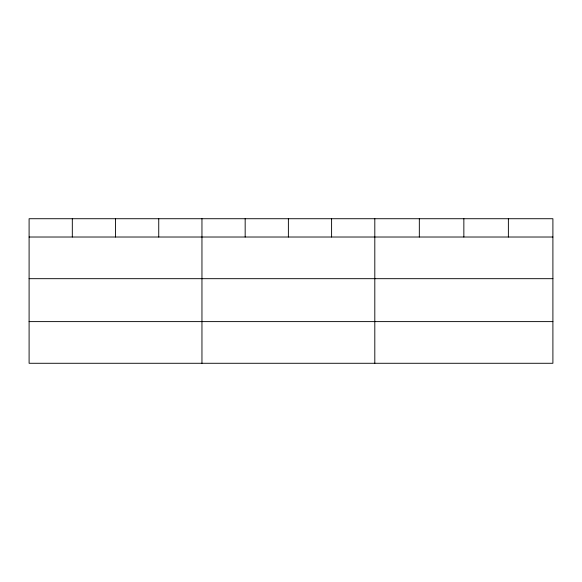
<?xml version="1.0" encoding="UTF-8"?>
<svg xmlns="http://www.w3.org/2000/svg" width="582" height="582" viewBox="0 0 582 582"><rect width="100%" height="100%" fill="white"/><g stroke="black" fill="none" stroke-linecap="round" stroke-linejoin="round"><path stroke-width="0.87" d="M552.9 278.683L552.9 218.723L29.1 218.723L29.1 363.277L552.9 363.277L552.9 278.683L29.1 278.683M29.1 237.02L552.9 237.02M29.1 321.613L552.9 321.613M508.377 218.723L508.377 237.02M463.854 218.723L463.854 237.02M419.331 218.723L419.331 237.02M374.808 218.723L374.808 363.277M331.595 218.723L331.595 237.02M288.381 218.723L288.381 237.02M245.168 218.723L245.168 237.02M201.954 218.723L201.954 363.277M158.74 218.723L158.74 237.02M115.527 218.723L115.527 237.02M72.314 218.723L72.314 237.02"/></g></svg>
